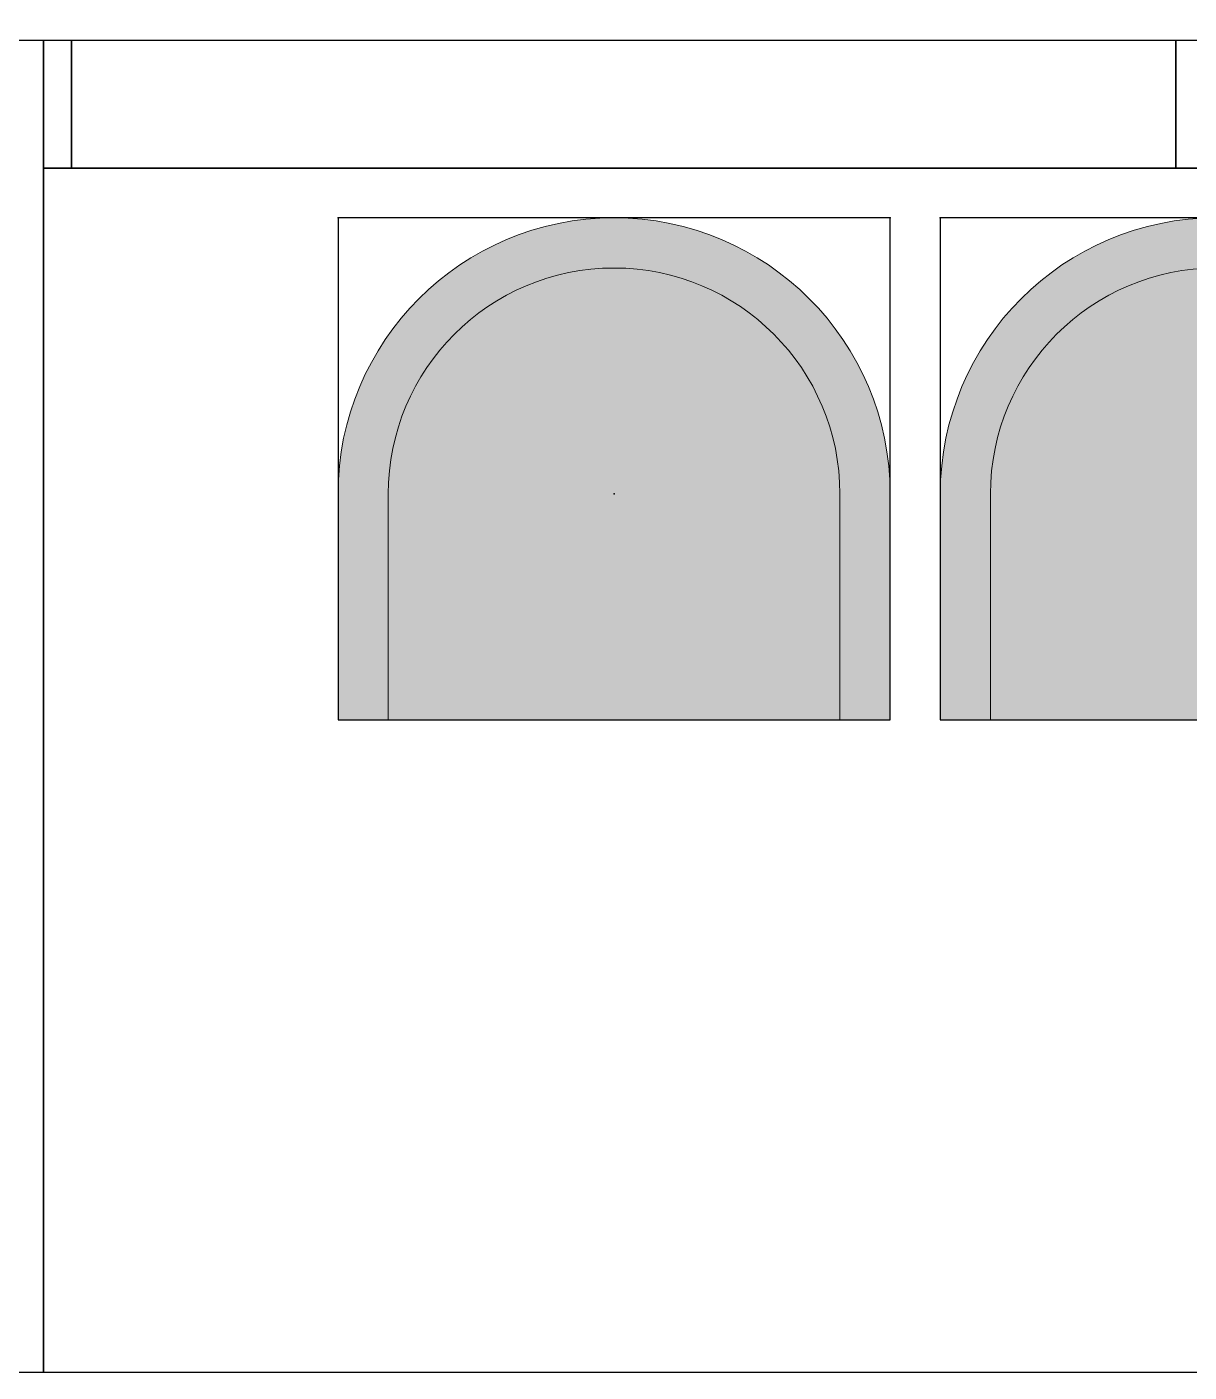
# Model space of a CAD drawing. Header units: millimetres. Extents: x 0 to 9246, y 0 to 4972.
# Drawn here: x 3124 to 4282, y 0 to 1340 of the extents above; entities that cross this region are included whole.
import ezdxf

# ---------------------------------------------------------------- set-up
doc = ezdxf.new("R2010")
doc.units = ezdxf.units.MM
for name, color, linetype, true_color in [('Furniture', 37, 'Continuous', 0x75664f), ('FurnitureRefRec', 254, 'Continuous', 0xd5d5d5), ('PT Top Left', 52, 'Continuous', 0xcdcd00), ('PT Top Left Furniture', 211, 'Continuous', 0xff7fff), ('PT Top Right Furniture', 200, 'Continuous', 0xbf3fff), ('Walls', 1, 'Continuous', 0xff0000)]:
    doc.layers.add(name, color=color, linetype=linetype, true_color=true_color)
for name, color, linetype in [('Rooms$Living Room', 7, 'Continuous'), ('Rooms$Terrace', 7, 'Continuous'), ('Windows', 7, 'Continuous')]:
    doc.layers.add(name, color=color, linetype=linetype)

# ---------------------------------------------------------------- blocks, each defined once
blk = doc.blocks.new('Chair')
at = {"layer": 'Furniture'}
blk.add_hatch(color=7, dxfattribs=at).paths.add_polyline_path([(500, 0), (500, 225), (499.8, 234.5), (499.3, 244), (498.5, 253.4), (497.4, 262.9), (495.9, 272.2), (494.1, 281.6), (492, 290.8), (489.6, 300), (486.8, 309.1), (483.8, 318.1), (480.4, 326.9), (476.7, 335.7), (472.8, 344.3), (468.5, 352.8), (463.9, 361.1), (459.1, 369.3), (454, 377.3), (448.6, 385.1), (442.9, 392.7), (437, 400.1), (430.8, 407.4), (424.4, 414.4), (417.8, 421.1), (410.9, 427.7), (403.8, 434), (396.5, 440), (388.9, 445.8), (381.2, 451.3), (373.3, 456.6), (365.2, 461.6), (357, 466.3), (348.6, 470.7), (340, 474.8), (331.3, 478.6), (322.5, 482.1), (313.6, 485.3), (304.5, 488.2), (295.4, 490.8), (286.2, 493.1), (276.9, 495.1), (267.6, 496.7), (258.1, 498), (248.7, 499), (239.2, 499.6), (229.7, 500), (220.3, 500), (210.8, 499.6), (201.3, 499), (191.9, 498), (182.4, 496.7), (173.1, 495.1), (163.8, 493.1), (154.6, 490.8), (145.5, 488.2), (136.4, 485.3), (127.5, 482.1), (118.7, 478.6), (110, 474.8), (101.4, 470.7), (93, 466.3), (84.8, 461.6), (76.7, 456.6), (68.8, 451.3), (61.1, 445.8), (53.5, 440), (46.2, 434), (39.1, 427.7), (32.2, 421.1), (25.6, 414.4), (19.2, 407.4), (13, 400.1), (7.1, 392.7), (1.4, 385.1), (-4, 377.3), (-9.1, 369.3), (-13.9, 361.1), (-18.5, 352.8), (-22.8, 344.3), (-26.7, 335.7), (-30.4, 326.9), (-33.8, 318.1), (-36.8, 309.1), (-39.6, 300), (-42, 290.8), (-44.1, 281.6), (-45.9, 272.2), (-47.4, 262.9), (-48.5, 253.4), (-49.3, 244), (-49.8, 234.5), (-50, 225), (-50, 0)], flags=0)
at = {"layer": 'Furniture', "linetype": 'Continuous', "lineweight": 13}
for p, q in [((0, 225), (0, 0)), ((450, 0), (450, 225)), ((0, 0), (450, 0))]:
    blk.add_line(p, q, dxfattribs=at)
for points in [[(-50, 225), (-50, 0)], [(500, 0), (500, 225)]]:
    blk.add_lwpolyline(points, dxfattribs=at)
for radius in [275, 225]:
    blk.add_arc((225, 225), radius, 0, 180, dxfattribs=at)
at = {"layer": 'FurnitureRefRec'}
blk.add_lwpolyline([(500, 500), (-50, 500), (-50, 0), (500, 0)], close=True, dxfattribs=at)
at = {"layer": 'PT Top Left Furniture'}
blk.add_point((-50, 500), dxfattribs=at)
at = {"layer": 'PT Top Right Furniture'}
blk.add_point((500, 500), dxfattribs=at)

msp = doc.modelspace()

# ---------------------------------------------------------------- linework, layer by layer
at = {"layer": 'PT Top Left'}
for p in [(3140.5, 1326), (3168.5, 1326), (4268.5, 1326), (3140.5, 1199), (3168.5, 1199), (4268.5, 1199), (3709, 874.4), (3140.5, 0)]:
    msp.add_point(p, dxfattribs=at)
at = {"layer": 'Rooms$Living Room'}
msp.add_lwpolyline([(2007, 3156), (2007, 4845), (6138.7, 4845), (6138.7, 1326), (3107.5, 1326), (3107.5, 3156)], close=True, dxfattribs=at)
at = {"layer": 'Rooms$Terrace'}
msp.add_lwpolyline([(3140.5, 0), (6105.7, 0), (6105.7, 1199), (3140.5, 1199)], close=True, dxfattribs=at)
at = {"layer": 'Walls'}
for points in [[(3013.5, 0), (3140.5, 0), (3140.5, 1326), (3013.5, 1326)], [(3140.5, 1199), (3168.5, 1199), (3168.5, 1326), (3140.5, 1326)], [(4268.5, 1199), (5080.7, 1199), (5080.7, 1326), (4268.5, 1326)]]:
    msp.add_lwpolyline(points, close=True, dxfattribs=at)
at = {"layer": 'Windows'}
msp.add_lwpolyline([(3168.5, 1199), (4268.5, 1199), (4268.5, 1326), (3168.5, 1326)], close=True, dxfattribs=at)

# ---------------------------------------------------------------- block references
at = {"layer": 'Furniture', "linetype": 'Continuous', "lineweight": 13}
for p in [(3484, 649.4), (4084, 649.4)]:
    msp.add_blockref('Chair', p, dxfattribs=at)

doc.saveas('drawing.dxf')
